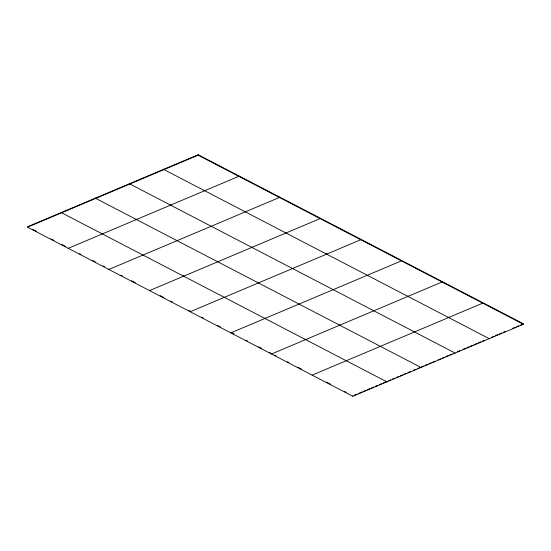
<?xml version="1.0" encoding="UTF-8"?>
<svg xmlns="http://www.w3.org/2000/svg" width="551" height="551" viewBox="0 0 551 551"><rect width="100%" height="100%" fill="white"/><g stroke="black" fill="none" stroke-linecap="round" stroke-linejoin="round"><path stroke-width="0.83" d="M27.55 227.191L27.626 226.723L198.195 154.728L523.45 323.809L523.374 324.277L352.805 396.272L27.55 227.191L198.112 155.196L523.374 324.277M61.74 212.321L61.664 212.789L386.919 381.877L386.995 381.402L383.124 383.041M95.853 197.919L95.778 198.394L421.033 367.476L421.109 367.007L423.437 366.022M108.94 268.991L108.864 269.46L279.433 197.465L279.509 196.996M129.967 183.524L129.891 183.993L455.147 353.081M136.434 219.525L136.51 219.057M164.081 169.123L164.005 169.598L489.26 338.679L489.336 338.211M149.596 290.129L149.521 290.597L320.09 218.602L320.165 218.134M170.548 205.13L170.624 204.655M198.112 155.196L198.195 154.728M183.635 276.196L183.71 275.727M204.662 190.729L204.738 190.26M217.748 261.801L217.824 261.326M238.852 175.859L238.776 176.334L68.207 248.329M251.862 247.399L251.938 246.931M264.948 318.471L265.024 317.996M271.567 353.535L271.491 354.004L442.06 282.009L442.136 281.54M305.605 339.609L305.681 339.134M326.633 254.135L326.709 253.667M339.719 325.207L339.795 324.732M360.822 239.265L360.747 239.74L190.178 311.735L190.253 311.26L188.752 310.482M352.805 396.272L352.888 395.804M373.833 310.805L373.909 310.337M401.479 260.403L401.403 260.871L230.835 332.866L230.91 332.398L233.927 333.961M407.947 296.41L408.022 295.935M448.604 317.541L448.679 317.073M482.793 302.671L482.717 303.146L312.148 375.141M354.438 395.15L356.759 394.165M358.308 393.51L362.186 391.878M363.736 391.224L366.064 390.239M367.613 389.585L369.941 388.607M371.491 387.952L373.819 386.967M375.369 386.313L377.697 385.335M379.246 384.681L381.567 383.696M388.551 380.748L390.873 379.77M392.422 379.116L394.75 378.131M396.3 377.476L398.628 376.498M400.178 375.844L402.505 374.859M404.055 374.205L406.383 373.227M407.933 372.572L410.254 371.588M413.36 370.279L415.681 369.294M417.231 368.64L419.559 367.662M424.986 365.368L427.314 364.39M428.864 363.736L431.192 362.751M432.742 362.097L435.063 361.119M438.169 359.803L440.49 358.825M442.047 358.171L444.368 357.186M445.917 356.531L448.245 355.553M449.795 354.899L452.123 353.914M457.55 351.628L459.878 350.643M462.978 349.334L465.306 348.356M466.855 347.695L469.177 346.717M470.733 346.062L473.054 345.078M474.604 344.423L476.932 343.445M478.482 342.791L480.809 341.806M482.359 341.152L484.687 340.174M491.664 337.226L493.985 336.248M495.542 335.587L497.863 334.609M499.413 333.954L501.741 332.969M503.29 332.315L505.618 331.337M512.595 328.389L514.923 327.411M516.473 326.757L518.801 325.772M520.351 325.118L522.672 324.133M32.902 229.457L36.662 231.413M50.968 238.852L53.977 240.422M61.512 244.334L65.273 246.29M79.578 253.729L81.087 254.507M92.375 260.382L95.392 261.945M102.92 265.858L104.421 266.643M120.986 275.252L122.494 276.037M131.531 280.735L135.291 282.691M160.141 295.605L163.902 297.561M170.679 301.087L172.188 301.865M201.549 317.135L203.057 317.913M217.363 325.352L220.372 326.915M245.973 340.229L247.475 341.007M258.77 346.882L261.78 348.446M269.315 352.358L270.816 353.143M274.584 355.099L276.085 355.884M287.381 361.752L288.889 362.537M297.926 367.235L301.686 369.191M326.529 382.105L330.297 384.061M344.602 391.499L346.111 392.284"/></g></svg>
